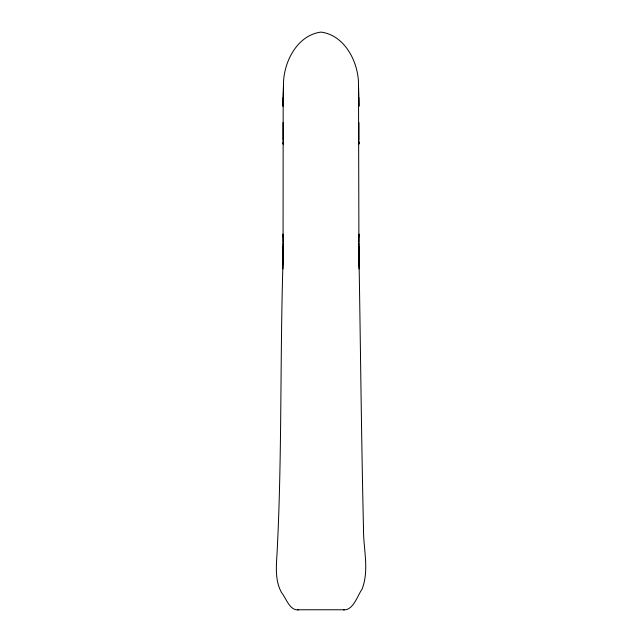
<?xml version="1.0" encoding="UTF-8"?>
<svg xmlns="http://www.w3.org/2000/svg" width="642" height="642" viewBox="0 0 642 642"><rect width="100%" height="100%" fill="white"/><g stroke="black" fill="none" stroke-linecap="round" stroke-linejoin="round"><path stroke-width="0.96" d="M283.066 242.732L283.05 264.159L283.066 253.734M358.934 122.598L358.934 140.221M283.066 247.13L283.026 261.254L283.082 249.65L283.074 252.787M283.066 140.213L283.066 122.582M358.902 241.665L358.934 234.081L358.918 236.81M283.074 252.242L282.865 266.446C280.064 361.566 282.031 456.871 277.119 551.927C276.349 565.498 274.672 580.183 281.541 592.59C286.212 598.183 289.51 610.711 298.554 609.892M282.97 268.926L283.05 251.576M283.05 252.41L283.09 246.801L283.026 256.768M283.066 105.721L283.17 96.356M283.066 106.548L283.475 85.627C283.01 63.197 296.668 35.222 321 32.1C345.332 35.222 358.99 63.205 358.517 85.635L358.83 95.786M282.937 264.327L283.058 254.633M283.17 97.44L283.066 254.497M282.986 260.676L282.937 264.681L283.17 251.632L283.05 255.428M358.902 143.359L358.934 141.673M358.902 143.503L358.934 141.778M283.17 95.778L283.475 85.627M358.902 143.07L358.677 144.683M283.17 251.857L283.323 251.207M297.711 609.764L344.289 609.764M343.446 609.892C353.333 610.582 357.433 595.64 362.024 589.252C369.607 569.759 363.163 548.34 363.484 528.133C361.366 437.379 360.547 346.6 358.958 255.837M283.323 144.675L283.09 143.054M358.677 251.207L359.111 266.205M358.934 254.489L358.517 85.98M358.83 251.632L358.95 255.612L358.942 254.633M359.03 268.918L358.918 249.65L359.063 264.673M283.066 141.762L283.09 143.495M358.95 255.428L359.063 264.327M358.83 97.44L358.934 106.548M358.83 96.364L358.934 105.737M358.95 252.402L358.91 246.801L358.974 256.768M283.082 236.81L283.066 234.081L283.098 241.665M358.934 247.13L358.974 261.246M358.934 253.734L358.95 264.151L358.934 242.732"/></g></svg>
